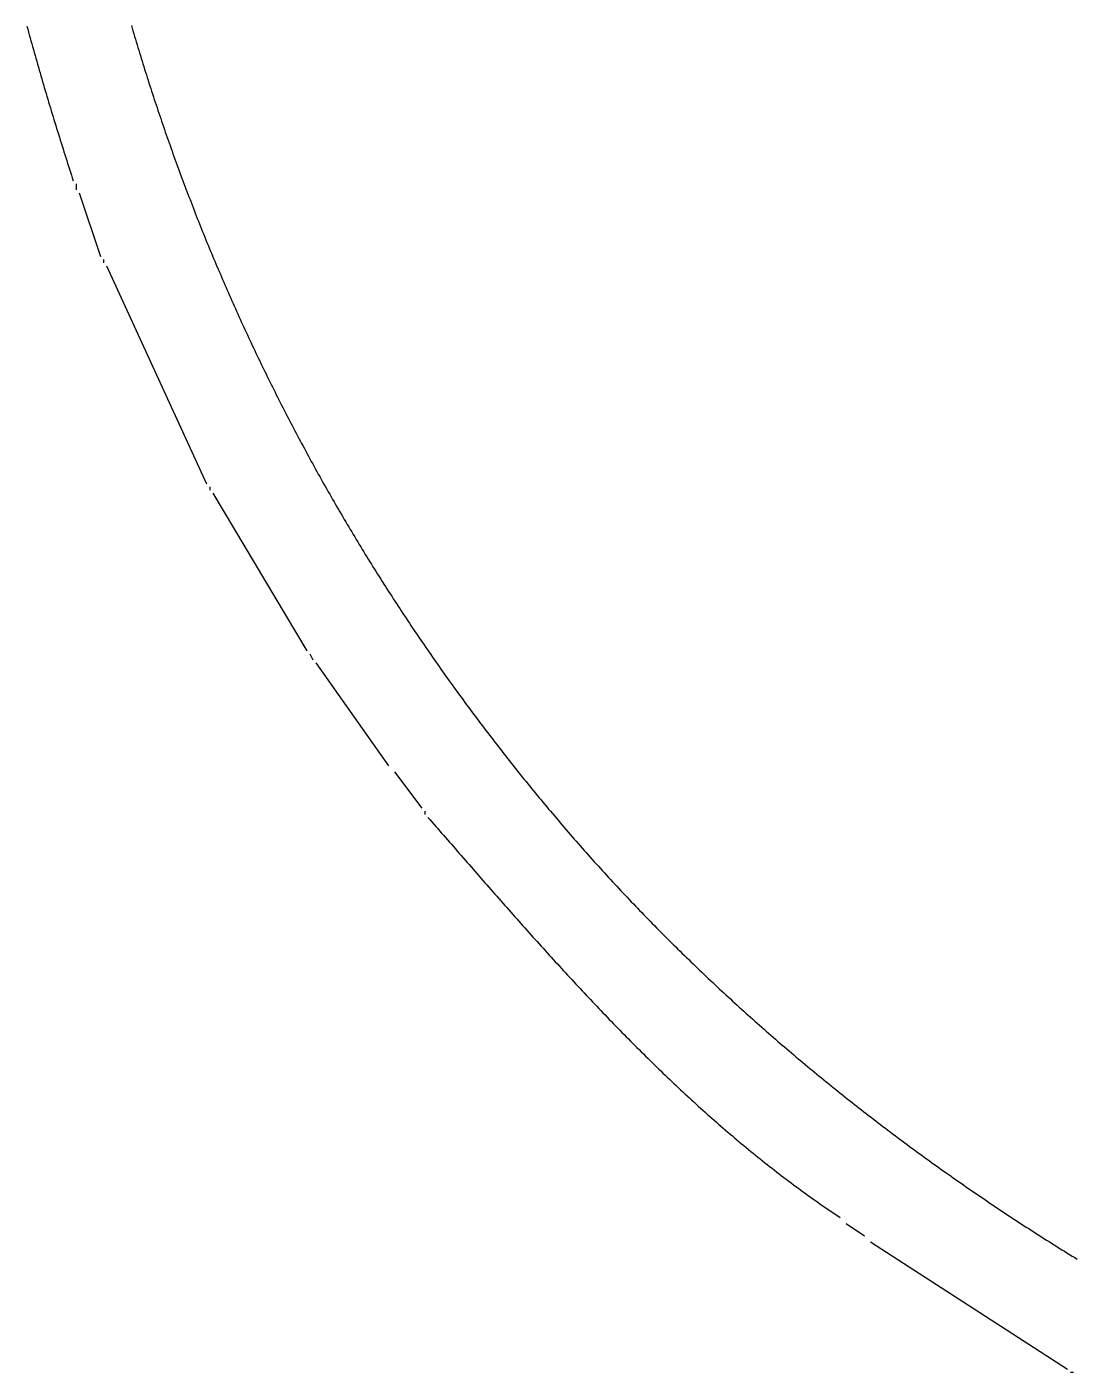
# Model space of a CAD drawing. Header units: millimetres. Extents: x 17 to 1517, y 15 to 1503.
# Drawn here: x 46.7 to 392.5, y 116 to 559.8 of the extents above; entities that cross this region are included whole.
import ezdxf

# ---------------------------------------------------------------- set-up
doc = ezdxf.new("R2010")
doc.units = ezdxf.units.MM
doc.layers.add('0_0_0', color=3, linetype='Continuous')

msp = doc.modelspace()

# ---------------------------------------------------------------- linework, layer by layer
at = {"layer": '0_0_0'}
for points in [[(46.7042, 560.029), (46.9681, 559.0638), (47.233, 558.0988), (47.4989, 557.1339), (47.7658, 556.1691), (48.0336, 555.2044), (48.3024, 554.2398), (48.5722, 553.2753), (48.843, 552.311), (49.1147, 551.3467), (49.3875, 550.3825), (49.6611, 549.4184), (49.9358, 548.4545), (50.2114, 547.4906), (50.488, 546.5268), (50.7655, 545.5631), (51.044, 544.5995), (51.3235, 543.636), (51.6039, 542.6726), (51.8852, 541.7093), (52.1675, 540.746), (52.4508, 539.7829), (52.7349, 538.8198), (53.0201, 537.8568), (53.3061, 536.8939), (53.5931, 535.9311), (53.8811, 534.9684), (54.1699, 534.0057), (54.4597, 533.0432), (54.7505, 532.0806), (55.0421, 531.1182), (55.3347, 530.1559), (55.6282, 529.1936), (55.9226, 528.2314), (56.2179, 527.2692), (56.5141, 526.3071), (56.8113, 525.3451), (57.1094, 524.3832), (57.4083, 523.4213), (57.7082, 522.4595), (58.009, 521.4977), (58.3106, 520.536), (58.6132, 519.5744), (58.9166, 518.6128), (59.221, 517.6513), (59.5262, 516.6898), (59.8324, 515.7284), (60.1394, 514.7671), (60.4473, 513.8058), (60.7561, 512.8445), (61.0657, 511.8833), (61.3763, 510.9221), (61.6877, 509.961), (62, 509)], [(81.175, 560.2738), (81.4391, 559.3649), (81.7045, 558.4564), (81.9711, 557.5483), (82.2388, 556.6404), (82.5078, 555.7329), (82.778, 554.8257), (83.0494, 553.9188), (83.3221, 553.0123), (83.5959, 552.1061), (83.8709, 551.2002), (84.1472, 550.2946), (84.4246, 549.3894), (84.7033, 548.4845), (84.9831, 547.58), (85.2642, 546.6758), (85.5465, 545.7719), (85.83, 544.8684), (86.1147, 543.9652), (86.4005, 543.0623), (86.6877, 542.1598), (86.976, 541.2577), (87.2655, 540.3558), (87.5562, 539.4544), (87.8481, 538.5533), (88.1413, 537.6525), (88.4356, 536.7521), (88.7311, 535.852), (89.0279, 534.9523), (89.3258, 534.053), (89.625, 533.154), (89.9253, 532.2553), (90.2269, 531.3571), (90.5297, 530.4591), (90.8336, 529.5616), (91.1388, 528.6644), (91.4452, 527.7676), (91.7528, 526.8711), (92.0616, 525.975), (92.3715, 525.0793), (92.6827, 524.1839), (92.9951, 523.2889), (93.3087, 522.3943), (93.6235, 521.5001), (93.9395, 520.6062), (94.2567, 519.7127), (94.5751, 518.8196), (94.8947, 517.9269), (95.2155, 517.0345), (95.5375, 516.1426), (95.8607, 515.251), (96.1851, 514.3598), (96.5107, 513.4689), (96.8375, 512.5785), (97.1655, 511.6885), (97.4947, 510.7988), (97.8251, 509.9095), (98.1567, 509.0207), (98.4895, 508.1322), (98.8235, 507.2441), (99.1587, 506.3564), (99.4951, 505.4691), (99.8327, 504.5822), (100.1715, 503.6957), (100.5115, 502.8096), (100.8527, 501.9239), (101.195, 501.0386), (101.5386, 500.1538), (101.8834, 499.2693), (102.2294, 498.3852), (102.5765, 497.5015), (102.9249, 496.6183), (103.2745, 495.7354), (103.6252, 494.853), (103.9772, 493.971), (104.3304, 493.0894), (104.6847, 492.2082), (105.0402, 491.3274), (105.397, 490.4471), (105.7549, 489.5672), (106.1141, 488.6876), (106.4744, 487.8086), (106.8359, 486.9299), (107.1986, 486.0517), (107.5625, 485.1738), (107.9276, 484.2965), (108.2939, 483.4195), (108.6614, 482.543), (109.0301, 481.6669), (109.4, 480.7912), (109.771, 479.916), (110.1433, 479.0412), (110.5167, 478.1669), (110.8914, 477.293), (111.2672, 476.4195), (111.6442, 475.5465), (112.0225, 474.6739), (112.4019, 473.8017), (112.7825, 472.93), (113.1643, 472.0588), (113.5473, 471.188), (113.9314, 470.3176), (114.3168, 469.4477), (114.7034, 468.5782), (115.0911, 467.7092), (115.4801, 466.8407), (115.8702, 465.9726), (116.2615, 465.1049), (116.654, 464.2377), (117.0477, 463.371), (117.4426, 462.5047), (117.8387, 461.6389), (118.2359, 460.7736), (118.6344, 459.9087), (119.034, 459.0443), (119.4349, 458.1804), (119.8369, 457.3169), (120.2401, 456.4539), (120.6445, 455.5913), (121.0501, 454.7293), (121.4568, 453.8677), (121.8648, 453.0066), (122.2739, 452.1459), (122.6843, 451.2858), (123.0958, 450.4261), (123.5085, 449.5669), (123.9224, 448.7081), (124.3374, 447.8499), (124.7537, 446.9921), (125.1711, 446.1349), (125.5898, 445.2781), (126.0096, 444.4218), (126.4306, 443.566), (126.8528, 442.7106), (127.2762, 441.8558), (127.7007, 441.0015), (128.1264, 440.1476), (128.5534, 439.2943), (128.9815, 438.4414), (129.4108, 437.589), (129.8412, 436.7372), (130.2729, 435.8858), (130.7057, 435.035), (131.1398, 434.1846), (131.575, 433.3348), (132.0114, 432.4854), (132.4489, 431.6366), (132.8877, 430.7883), (133.3276, 429.9404), (133.7687, 429.0931), (134.211, 428.2463), (134.6545, 427.4001), (135.0992, 426.5543), (135.545, 425.709), (135.9921, 424.8643), (136.4403, 424.0201), (136.8896, 423.1764), (137.3402, 422.3332), (137.792, 421.4905), (138.2449, 420.6484), (138.699, 419.8068), (139.1543, 418.9657), (139.6107, 418.1252), (140.0684, 417.2851), (140.5272, 416.4457), (140.9872, 415.6067), (141.4484, 414.7683), (141.9107, 413.9304), (142.3743, 413.093), (142.839, 412.2562), (143.3049, 411.4199), (143.772, 410.5841), (144.2402, 409.7489), (144.7096, 408.9143), (145.1802, 408.0801), (145.652, 407.2466), (146.125, 406.4135), (146.5991, 405.581), (147.0744, 404.7491), (147.5509, 403.9177), (148.0286, 403.0869), (148.5074, 402.2566), (148.9874, 401.4269), (149.4686, 400.5977), (149.951, 399.7691), (150.4345, 398.941), (150.9192, 398.1135), (151.4051, 397.2865), (151.8922, 396.4602), (152.3804, 395.6343), (152.8698, 394.8091), (153.3604, 393.9844), (153.8521, 393.1602), (154.3451, 392.3367), (154.8392, 391.5137), (155.3345, 390.6913), (155.8309, 389.8694), (156.3285, 389.0481), (156.8273, 388.2274), (157.3273, 387.4073), (157.8284, 386.5878), (158.3308, 385.7688), (158.8342, 384.9504), (159.3389, 384.1326), (159.8447, 383.3153), (160.3517, 382.4987), (160.8599, 381.6826), (161.3692, 380.8671), (161.8797, 380.0523), (162.3914, 379.2379), (162.9043, 378.4242), (163.4183, 377.6111), (163.9335, 376.7986), (164.4498, 375.9866), (164.9674, 375.1753), (165.4861, 374.3645), (166.006, 373.5544), (166.527, 372.7448), (167.0492, 371.9359), (167.5726, 371.1275), (168.0971, 370.3198), (168.6228, 369.5126), (169.1497, 368.7061), (169.6778, 367.9002), (170.207, 367.0948), (170.7374, 366.2901), (171.2689, 365.486), (171.8016, 364.6825), (172.3355, 363.8796), (172.8706, 363.0774), (173.4068, 362.2757), (173.9442, 361.4747), (174.4827, 360.6743), (175.0224, 359.8745), (175.5633, 359.0753), (176.1054, 358.2767), (176.6486, 357.4788), (177.193, 356.6815), (177.7385, 355.8848), (178.2852, 355.0887), (178.8331, 354.2933), (179.3821, 353.4985), (179.9323, 352.7043), (180.4837, 351.9108), (181.0362, 351.1179), (181.5899, 350.3256), (182.1448, 349.534), (182.7008, 348.743), (183.258, 347.9526), (183.8163, 347.1629), (184.3758, 346.3739), (184.9365, 345.5854), (185.4983, 344.7976), (186.0613, 344.0105), (186.6255, 343.224), (187.1908, 342.4381), (187.7573, 341.6529), (188.3249, 340.8684), (188.8937, 340.0845), (189.4637, 339.3012), (190.0348, 338.5187), (190.6071, 337.7367), (191.1806, 336.9554), (191.7552, 336.1748), (192.3309, 335.3949), (192.9079, 334.6156), (193.486, 333.8369), (194.0652, 333.0589), (194.6456, 332.2816), (195.2272, 331.505), (195.8099, 330.729), (196.3938, 329.9537), (196.9788, 329.1791), (197.565, 328.4051), (198.1524, 327.6318), (198.7409, 326.8592), (199.3306, 326.0872), (199.9214, 325.3159), (200.5134, 324.5453), (201.1066, 323.7754), (201.7009, 323.0062), (202.2963, 322.2376), (202.8929, 321.4698), (203.4907, 320.7026), (204.0896, 319.9361), (204.6897, 319.1703), (205.291, 318.4051), (205.8934, 317.6407), (206.4969, 316.8769), (207.1016, 316.1139), (207.7075, 315.3515), (208.3145, 314.5898), (208.9227, 313.8289), (209.532, 313.0686), (210.1425, 312.309), (210.7541, 311.5501), (211.3669, 310.7919), (211.9809, 310.0345), (212.596, 309.2777), (213.2122, 308.5216), (213.8296, 307.7663), (214.4482, 307.0116), (215.0679, 306.2576), (215.6888, 305.5044), (216.3108, 304.7519), (216.934, 304.0001), (217.5583, 303.249), (218.1837, 302.4986), (218.8104, 301.7489), (219.4382, 301), (220.0832, 300.2327), (220.7294, 299.4666), (221.3766, 298.7015), (222.025, 297.9377), (222.6745, 297.1749), (223.3251, 296.4133), (223.9767, 295.6528), (224.6295, 294.8934), (225.2834, 294.1351), (225.9384, 293.378), (226.5944, 292.622), (227.2516, 291.8671), (227.9098, 291.1134), (228.5691, 290.3607), (229.2295, 289.6092), (229.891, 288.8588), (230.5536, 288.1095), (231.2172, 287.3614), (231.882, 286.6143), (232.5478, 285.8684), (233.2146, 285.1236), (233.8826, 284.3799), (234.5516, 283.6374), (235.2217, 282.8959), (235.8928, 282.1556), (236.565, 281.4164), (237.2383, 280.6783), (237.9126, 279.9413), (238.588, 279.2054), (239.2645, 278.4706), (239.942, 277.737), (240.6205, 277.0045), (241.3001, 276.273), (241.9808, 275.5427), (242.6625, 274.8135), (243.3452, 274.0854), (244.029, 273.3585), (244.7138, 272.6326), (245.3997, 271.9079), (246.0866, 271.1842), (246.7746, 270.4617), (247.4635, 269.7402), (248.1535, 269.0199), (248.8446, 268.3007), (249.5366, 267.5826), (250.2297, 266.8656), (250.9238, 266.1497), (251.619, 265.4349), (252.3151, 264.7212), (253.0123, 264.0086), (253.7105, 263.2971), (254.4097, 262.5867), (255.1099, 261.8775), (255.8111, 261.1693), (256.5133, 260.4622), (257.2166, 259.7563), (257.9208, 259.0514), (258.6261, 258.3476), (259.3323, 257.6449), (260.0396, 256.9434), (260.7478, 256.2429), (261.4571, 255.5435), (262.1673, 254.8452), (262.8785, 254.148), (263.5908, 253.452), (264.304, 252.757), (265.0181, 252.0631), (265.7333, 251.3703), (266.4495, 250.6786), (267.1666, 249.9879), (267.8847, 249.2984), (268.6038, 248.61), (269.3239, 247.9227), (270.0449, 247.2364), (270.7669, 246.5513), (271.4899, 245.8672), (272.2139, 245.1842), (272.9388, 244.5024), (273.6647, 243.8216), (274.3915, 243.1419), (275.1193, 242.4633), (275.8481, 241.7857), (276.5778, 241.1093), (277.3084, 240.434), (278.04, 239.7597), (278.7726, 239.0865), (279.5061, 238.4144), (280.2406, 237.7434), (280.976, 237.0735), (281.7123, 236.4047), (282.4496, 235.7369), (283.1878, 235.0702), (283.927, 234.4046), (284.6671, 233.7401), (285.4081, 233.0767), (286.1501, 232.4144), (286.893, 231.7531), (287.6368, 231.0929), (288.3816, 230.4338), (289.1272, 229.7758), (289.8738, 229.1188), (290.6213, 228.463), (291.3697, 227.8082), (292.1191, 227.1544), (292.8693, 226.5018), (293.6205, 225.8502), (294.3726, 225.1998), (295.1256, 224.5503), (295.8795, 223.902), (296.6343, 223.2547), (297.39, 222.6086), (298.1466, 221.9634), (298.9041, 221.3194), (299.6625, 220.6764), (300.4218, 220.0345), (301.182, 219.3937), (301.943, 218.7539), (302.705, 218.1152), (303.4679, 217.4776), (304.2316, 216.8411), (304.9962, 216.2056), (305.7617, 215.5712), (306.5281, 214.9378), (307.2954, 214.3055), (308.0635, 213.6743), (308.8325, 213.0442), (309.6024, 212.4151), (310.3732, 211.7871), (311.1448, 211.1601), (311.9173, 210.5342), (312.6907, 209.9094), (313.4649, 209.2856), (314.24, 208.6629), (315.0159, 208.0413), (315.7927, 207.4207), (316.5704, 206.8012), (317.3489, 206.1828), (318.1282, 205.5654), (318.9084, 204.949), (319.6895, 204.3338), (320.4714, 203.7195), (321.2542, 203.1064), (322.0377, 202.4943), (322.8222, 201.8832), (323.6074, 201.2732), (324.3935, 200.6643), (325.1805, 200.0564), (325.9683, 199.4496), (326.7569, 198.8438), (327.5463, 198.2391), (328.3365, 197.6355), (329.1276, 197.0329), (329.9195, 196.4313), (330.7123, 195.8308), (331.5058, 195.2314), (332.3002, 194.633), (333.0953, 194.0356), (333.8913, 193.4393), (334.6881, 192.8441), (335.4858, 192.2499), (336.2842, 191.6567), (337.0834, 191.0646), (337.8834, 190.4735), (338.6843, 189.8835), (339.4859, 189.2946), (340.2884, 188.7067), (341.0916, 188.1198), (341.8956, 187.534), (342.7004, 186.9492), (343.506, 186.3654), (344.3124, 185.7828), (345.1196, 185.2011), (345.9276, 184.6205), (346.7364, 184.0409), (347.5459, 183.4624), (348.3562, 182.8849), (349.1673, 182.3085), (349.9792, 181.7331), (350.7918, 181.1587), (351.6052, 180.5854), (352.4194, 180.0131), (353.2344, 179.4419), (354.0501, 178.8716), (354.8666, 178.3025), (355.6838, 177.7343), (356.5018, 177.1672), (357.3206, 176.6012), (358.1401, 176.0361), (358.9604, 175.4722), (359.7814, 174.9092), (360.6032, 174.3473), (361.4258, 173.7864), (362.249, 173.2265), (363.0731, 172.6677), (363.8978, 172.1099), (364.7234, 171.5531), (365.5496, 170.9974), (366.3766, 170.4427), (367.2043, 169.889), (368.0328, 169.3364), (368.862, 168.7847), (369.6919, 168.2342), (370.5225, 167.6846), (371.3539, 167.1361), (372.186, 166.5885), (373.0189, 166.0421), (373.8524, 165.4966), (374.6867, 164.9522), (375.5216, 164.4088), (376.3573, 163.8664), (377.1938, 163.325), (378.0309, 162.7847), (378.8687, 162.2454), (379.7073, 161.7071), (380.5465, 161.1698), (381.3864, 160.6336), (382.2271, 160.0983), (383.0685, 159.5641), (383.9105, 159.031), (384.7532, 158.4988), (385.5967, 157.9676), (386.4408, 157.4375), (387.2856, 156.9084), (388.1312, 156.3803), (388.9774, 155.8532), (389.8242, 155.3271), (390.6718, 154.8021), (391.5201, 154.2781), (392.369, 153.755), (393.2186, 153.233)], [(63, 508), (63, 506)], [(64, 505), (71, 484)], [(72, 483), (72, 482)], [(73, 481), (106, 409)], [(107, 408), (107, 407)], [(108, 406), (139, 354)], [(140, 353), (141, 351)], [(142, 350), (166, 316)], [(168, 314), (177, 302)], [(178, 301), (178, 300)], [(179, 299), (179.6441, 298.2619), (180.2886, 297.5233), (180.9332, 296.7842), (181.5782, 296.0446), (182.2234, 295.3045), (182.8689, 294.564), (183.5146, 293.823), (184.1607, 293.0816), (184.807, 292.3398), (185.4537, 291.5976), (186.1006, 290.855), (186.7479, 290.112), (187.3955, 289.3687), (188.0435, 288.6251), (188.6917, 287.8811), (189.3404, 287.1368), (189.9894, 286.3923), (190.6387, 285.6475), (191.2884, 284.9024), (191.9385, 284.1571), (192.589, 283.4116), (193.2399, 282.6659), (193.8912, 281.92), (194.5429, 281.1739), (195.195, 280.4277), (195.8475, 279.6813), (196.5005, 278.9348), (197.1539, 278.1882), (197.8078, 277.4415), (198.4621, 276.6948), (199.1168, 275.948), (199.7721, 275.2011), (200.4278, 274.4542), (201.084, 273.7073), (201.7406, 272.9605), (202.3978, 272.2136), (203.0555, 271.4668), (203.7137, 270.72), (204.3724, 269.9734), (205.0317, 269.2268), (205.6914, 268.4803), (206.3518, 267.7339), (207.0126, 266.9877), (207.6741, 266.2416), (208.3361, 265.4957), (208.9986, 264.75), (209.6618, 264.0044), (210.3255, 263.2592), (210.9899, 262.5141), (211.6548, 261.7693), (212.3203, 261.0247), (212.9865, 260.2805), (213.6533, 259.5365), (214.3207, 258.7929), (214.9888, 258.0496), (215.6575, 257.3066), (216.3268, 256.564), (216.9969, 255.8218), (217.6676, 255.0799), (218.3389, 254.3385), (219.011, 253.5976), (219.6837, 252.857), (220.3572, 252.117), (221.0313, 251.3774), (221.7062, 250.6383), (222.3818, 249.8997), (223.0581, 249.1616), (223.7352, 248.4241), (224.413, 247.6871), (225.0915, 246.9508), (225.7708, 246.215), (226.4509, 245.4798), (227.1318, 244.7452), (227.8134, 244.0113), (228.4958, 243.278), (229.179, 242.5454), (229.8631, 241.8135), (230.5479, 241.0823), (231.2335, 240.3519), (231.92, 239.6221), (232.6073, 238.8931), (233.2955, 238.1649), (233.9845, 237.4375), (234.6743, 236.7109), (235.3651, 235.9851), (236.0566, 235.2601), (236.7491, 234.536), (237.4425, 233.8127), (238.1367, 233.0903), (238.8319, 232.3689), (239.5279, 231.6483), (240.2249, 230.9287), (240.9228, 230.21), (241.6216, 229.4923), (242.3214, 228.7756), (243.0221, 228.0598), (243.7238, 227.3451), (244.4264, 226.6314), (245.13, 225.9188), (245.8345, 225.2072), (246.5401, 224.4967), (247.2466, 223.7872), (247.9542, 223.0789), (248.6627, 222.3718), (249.3723, 221.6657), (250.0828, 220.9609), (250.7944, 220.2572), (251.5071, 219.5546), (252.2208, 218.8533), (252.9355, 218.1533), (253.6513, 217.4544), (254.3681, 216.7568), (255.086, 216.0605), (255.805, 215.3655), (256.5251, 214.6718), (257.2463, 213.9794), (257.9686, 213.2883), (258.692, 212.5986), (259.4165, 211.9103), (260.1422, 211.2233), (260.8689, 210.5378), (261.5968, 209.8537), (262.3259, 209.171), (263.0561, 208.4897), (263.7875, 207.8099), (264.52, 207.1317), (265.2537, 206.4549), (265.9886, 205.7796), (266.7247, 205.1058), (267.462, 204.4336), (268.2005, 203.763), (268.9402, 203.0939), (269.6811, 202.4265), (270.4233, 201.7606), (271.1667, 201.0964), (271.9113, 200.4338), (272.6572, 199.7729), (273.4044, 199.1137), (274.1528, 198.4561), (274.9025, 197.8003), (275.6535, 197.1462), (276.4057, 196.4938), (277.1593, 195.8432), (277.9141, 195.1944), (278.6703, 194.5474), (279.4278, 193.9021), (280.1866, 193.2587), (280.9468, 192.6172), (281.7082, 191.9774), (282.4711, 191.3396), (283.2353, 190.7037), (284.0008, 190.0696), (284.7677, 189.4375), (285.536, 188.8073), (286.3057, 188.1791), (287.0768, 187.5528), (287.8493, 186.9285), (288.6232, 186.3062), (289.3985, 185.686), (290.1752, 185.0677), (290.9534, 184.4515), (291.733, 183.8374), (292.514, 183.2254), (293.2965, 182.6155), (294.0804, 182.0077), (294.8658, 181.402), (295.6527, 180.7984), (296.4411, 180.1971), (297.231, 179.5979), (298.0223, 179.0009), (298.8152, 178.4061), (299.6096, 177.8135), (300.4055, 177.2232), (301.2029, 176.6352), (302.0019, 176.0494), (302.8024, 175.4659), (303.6044, 174.8847), (304.408, 174.3059), (305.2132, 173.7294), (306.0199, 173.1553), (306.8282, 172.5835), (307.6382, 172.0141), (308.4497, 171.4471), (309.2628, 170.8826), (310.0775, 170.3205), (310.8938, 169.7608), (311.7118, 169.2036), (312.5313, 168.6489), (313.3526, 168.0968), (314.1754, 167.5471), (315, 167)], [(317, 165), (323, 161)], [(325, 159), (390, 117)], [(391, 116), (392, 116)]]:
    msp.add_lwpolyline(points, dxfattribs=at)

doc.saveas('drawing.dxf')
